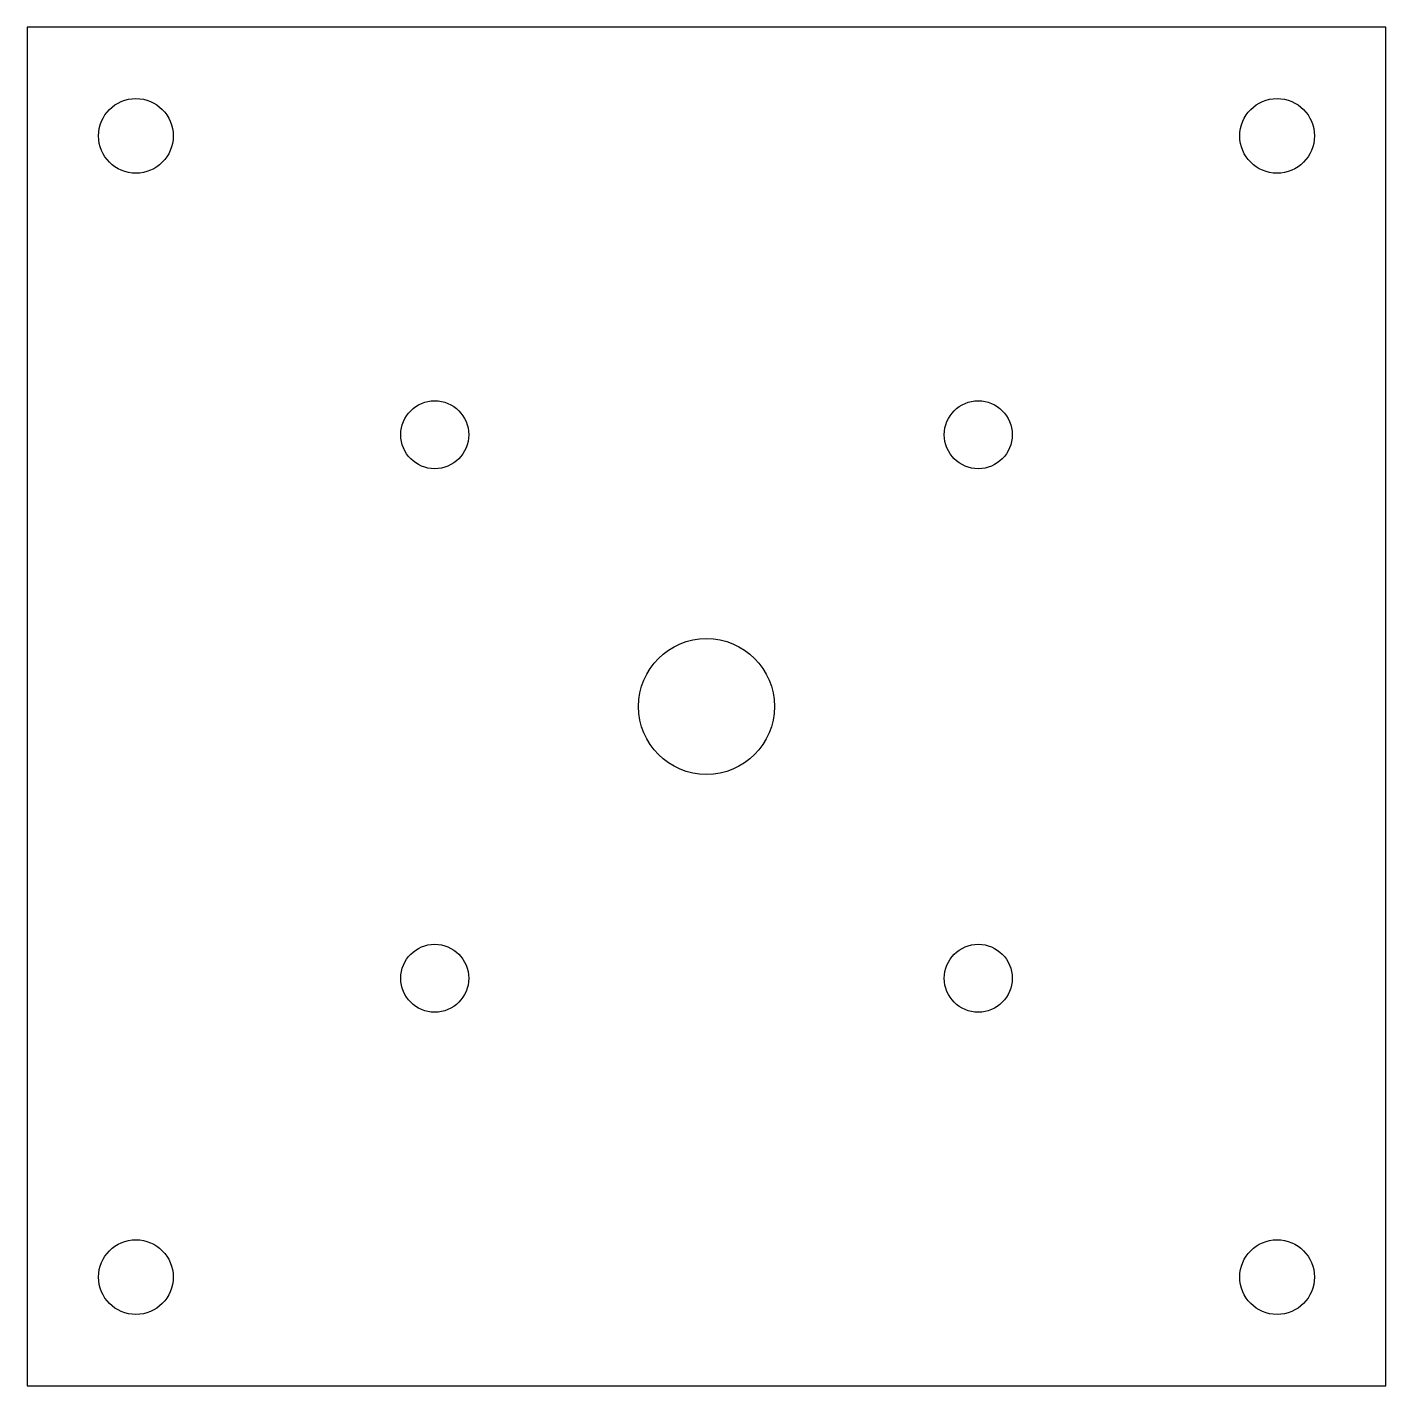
# Model space of a CAD drawing. Header units: metres. Extents: x -50 to 50, y -50 to 50.
import ezdxf

# ---------------------------------------------------------------- set-up
doc = ezdxf.new("R2010")
doc.units = ezdxf.units.M

msp = doc.modelspace()

# ---------------------------------------------------------------- linework, layer by layer
at = {"layer": 'CUT'}
msp.add_lwpolyline([(-50, -50), (50, -50), (50, 50), (-50, 50)], close=True, dxfattribs=at)
for centre, radius in [((-42, 42), 2.75), ((42, 42), 2.75), ((-20, 20), 2.5), ((20, 20), 2.5), ((0, 0), 5), ((-20, -20), 2.5), ((20, -20), 2.5), ((-42, -42), 2.75), ((42, -42), 2.75)]:
    msp.add_circle(centre, radius, dxfattribs=at)

doc.saveas('drawing.dxf')
